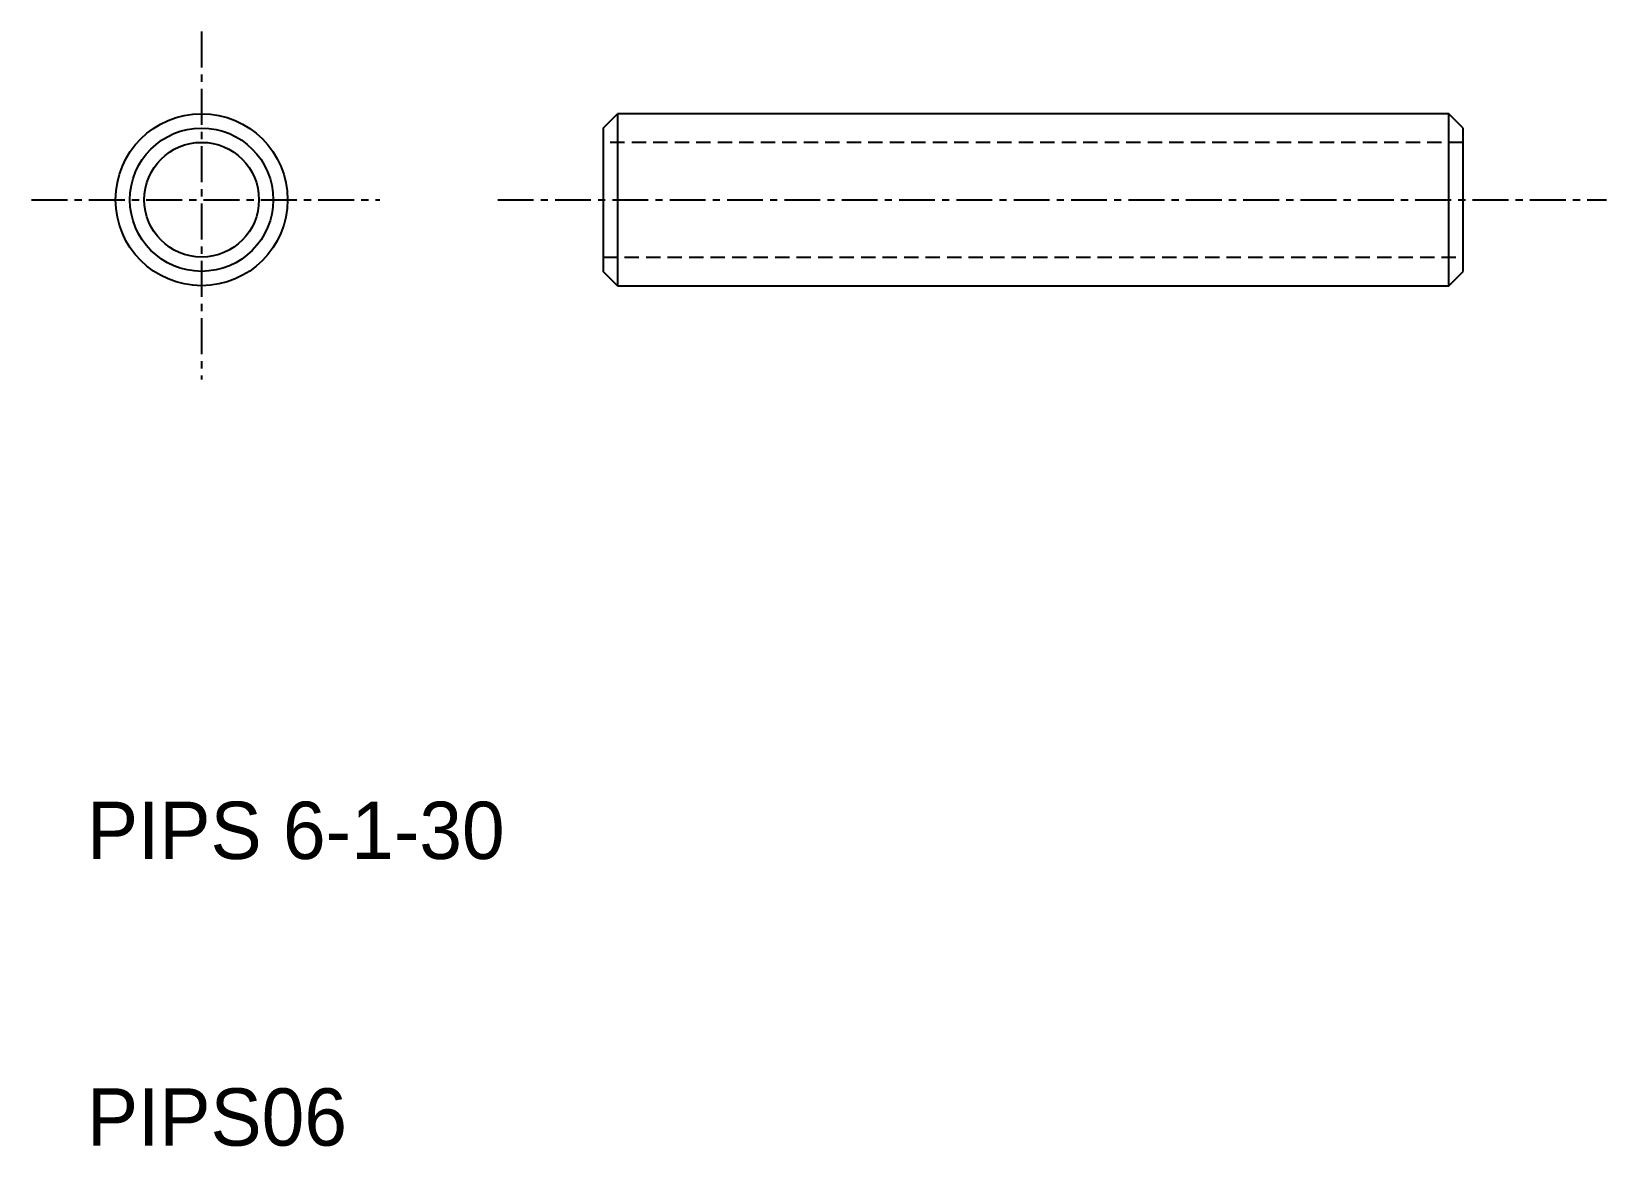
# Model space of a CAD drawing. Extents: x 8.1 to 63, y 10 to 48.9.
import ezdxf

# ---------------------------------------------------------------- set-up
doc = ezdxf.new("R2010")
doc.units = 0
doc.linetypes.add('CENTER', pattern=[2, 1.25, -0.25, 0.25, -0.25])
doc.linetypes.add('DASHED', pattern=[0.75, 0.5, -0.25])
doc.layers.get('0').update_dxf_attribs({"linetype": 'CONTINUOUS'})
doc.layers.add('CENTER', color=1, linetype='CENTER')

msp = doc.modelspace()

# ---------------------------------------------------------------- linework, layer by layer
at = {"color": 7, "linetype": 'CONTINUOUS'}
for p, q in [((28, 45.5), (28.5, 46)), ((57.5, 46), (28.5, 46)), ((28.5, 46), (28.5, 40)), ((57.5, 40), (57.5, 46)), ((58, 45.5), (57.5, 46)), ((28, 45.5), (28, 40.5)), ((58, 40.5), (58, 45.5)), ((28.5, 40), (28, 40.5)), ((57.5, 40), (58, 40.5)), ((28.5, 40), (57.5, 40))]:
    msp.add_line(p, q, dxfattribs=at)
at = {"color": 3, "linetype": 'DASHED'}
for p, q in [((58, 45), (28, 45)), ((28, 41), (58, 41))]:
    msp.add_line(p, q, dxfattribs=at)
at = {"color": 7, "linetype": 'CONTINUOUS'}
for radius in [3, 2.5, 2]:
    msp.add_circle((14, 43), radius, dxfattribs=at)
at = {"layer": 'CENTER', "color": 1, "linetype": 'CENTER'}
for p, q in [((14, 48.867), (14, 36.733)), ((8.067, 43), (20.213, 43)), ((24.328, 43), (63, 43))]:
    msp.add_line(p, q, dxfattribs=at)

# ---------------------------------------------------------------- texts
at = {"color": 7, "linetype": 'CONTINUOUS'}
for s, p in [('PIPS 6-1-30', (10, 20)), ('PIPS06', (10, 10))]:
    msp.add_text(s, height=2, dxfattribs=at).set_placement(p)

doc.saveas('drawing.dxf')
